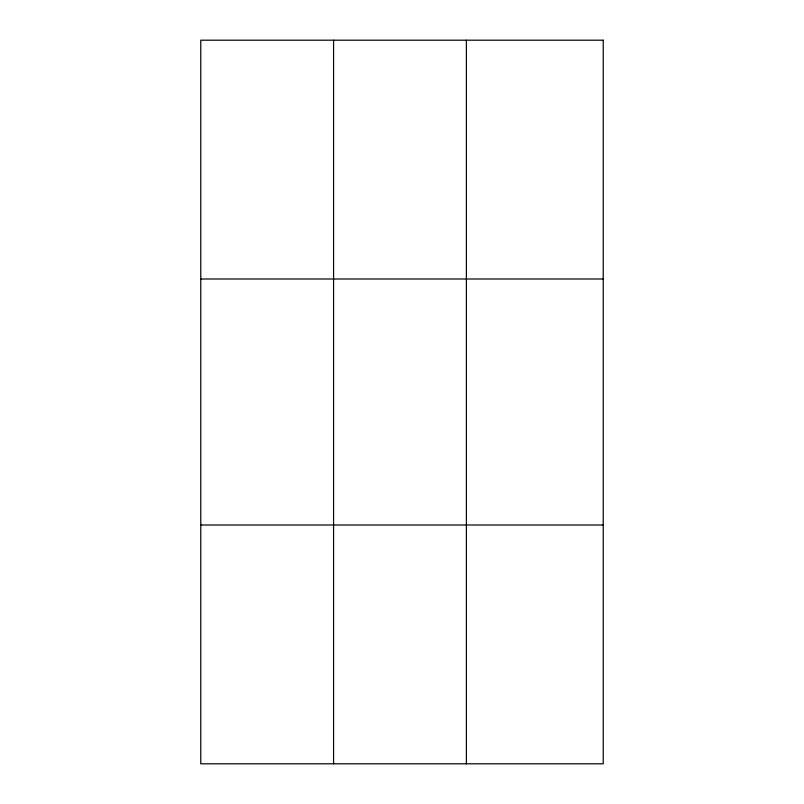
<?xml version="1.0" encoding="UTF-8"?>
<svg xmlns="http://www.w3.org/2000/svg" width="804" height="804" viewBox="0 0 804 804"><rect width="100%" height="100%" fill="white"/><g stroke="black" fill="none" stroke-linecap="round" stroke-linejoin="round"><path stroke-width="1.21" d="M333.58 763.8L333.58 40.2M466.39 763.8L466.39 40.2M200.769 278.988L603.231 278.988M200.769 525.012L603.231 525.012M603.231 40.2L603.231 763.8L200.769 763.8L200.769 40.2L603.231 40.2"/></g></svg>
